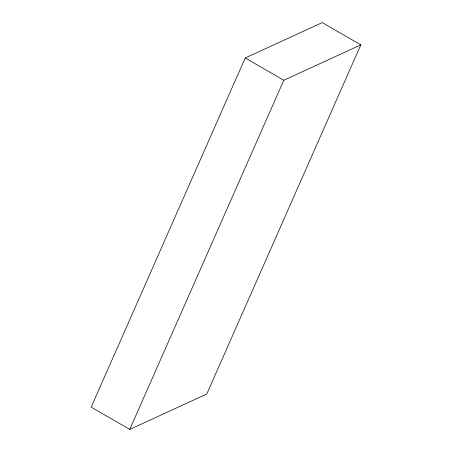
<?xml version="1.0" encoding="UTF-8"?>
<svg xmlns="http://www.w3.org/2000/svg" width="452" height="452" viewBox="0 0 452 452"><rect width="100%" height="100%" fill="white"/><g stroke="black" fill="none" stroke-linecap="round" stroke-linejoin="round"><path stroke-width="0.68" d="M245.221 57.98L91.185 407.128L129.764 429.4L206.779 394.02L360.815 44.872L322.236 22.6L245.221 57.98L283.794 80.253L360.815 44.872M129.764 429.4L283.794 80.253"/></g></svg>
